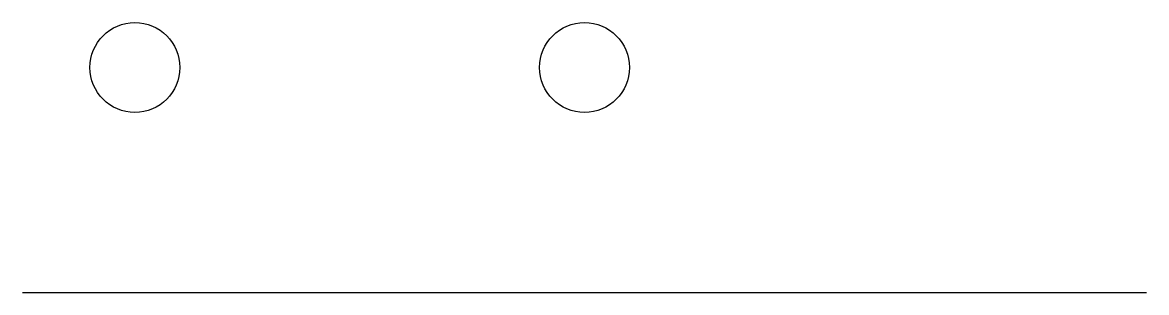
# Model space of a CAD drawing. Header units: millimetres. Extents: x 0 to 100, y 0 to 24.
import ezdxf

# ---------------------------------------------------------------- set-up
doc = ezdxf.new("R2010")
doc.units = ezdxf.units.MM
doc.layers.get('0').update_dxf_attribs({"linetype": 'CONTINUOUS'})

msp = doc.modelspace()

# ---------------------------------------------------------------- linework, layer by layer
msp.add_line((0, 0), (100, 0))
for centre in [(10, 20), (50, 20)]:
    msp.add_circle(centre, 4)

doc.saveas('drawing.dxf')
